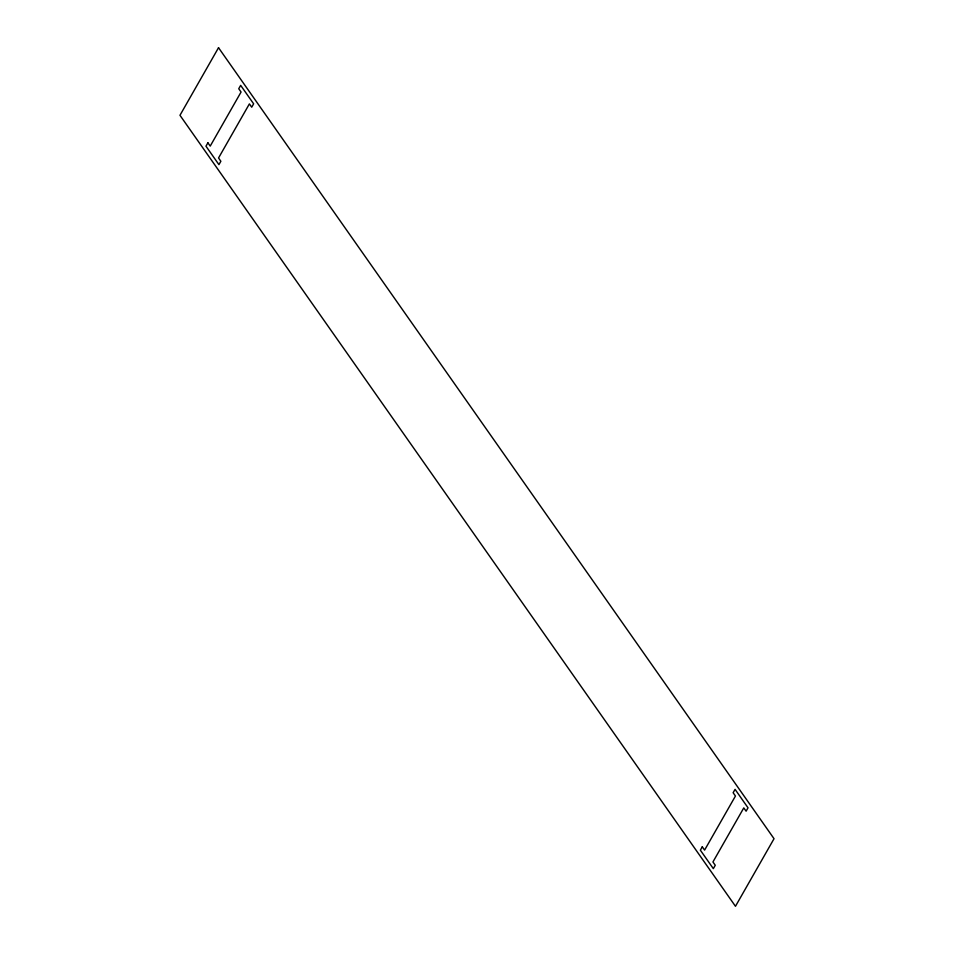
<?xml version="1.0" encoding="UTF-8"?>
<svg xmlns="http://www.w3.org/2000/svg" width="954" height="954" viewBox="0 0 954 954"><rect width="100%" height="100%" fill="white"/><g stroke="black" fill="none" stroke-linecap="round" stroke-linejoin="round"><path stroke-width="1.43" d="M218.526 47.7L179.972 115.291L735.474 906.3L774.028 838.709L218.526 47.7M207.9 142.814L205.969 146.189L218.931 164.648L220.863 161.274L218.549 157.97L249.388 103.903L251.713 107.194L253.633 103.819L240.67 85.359L238.75 88.734L241.064 92.037L210.214 146.105L207.9 142.814M702.287 846.806L700.367 850.181L713.33 868.641L715.25 865.266L712.936 861.963L743.786 807.895L746.1 811.186L748.019 807.811L735.069 789.352L733.137 792.726L735.451 796.03L704.601 850.097L702.287 846.806"/></g></svg>
